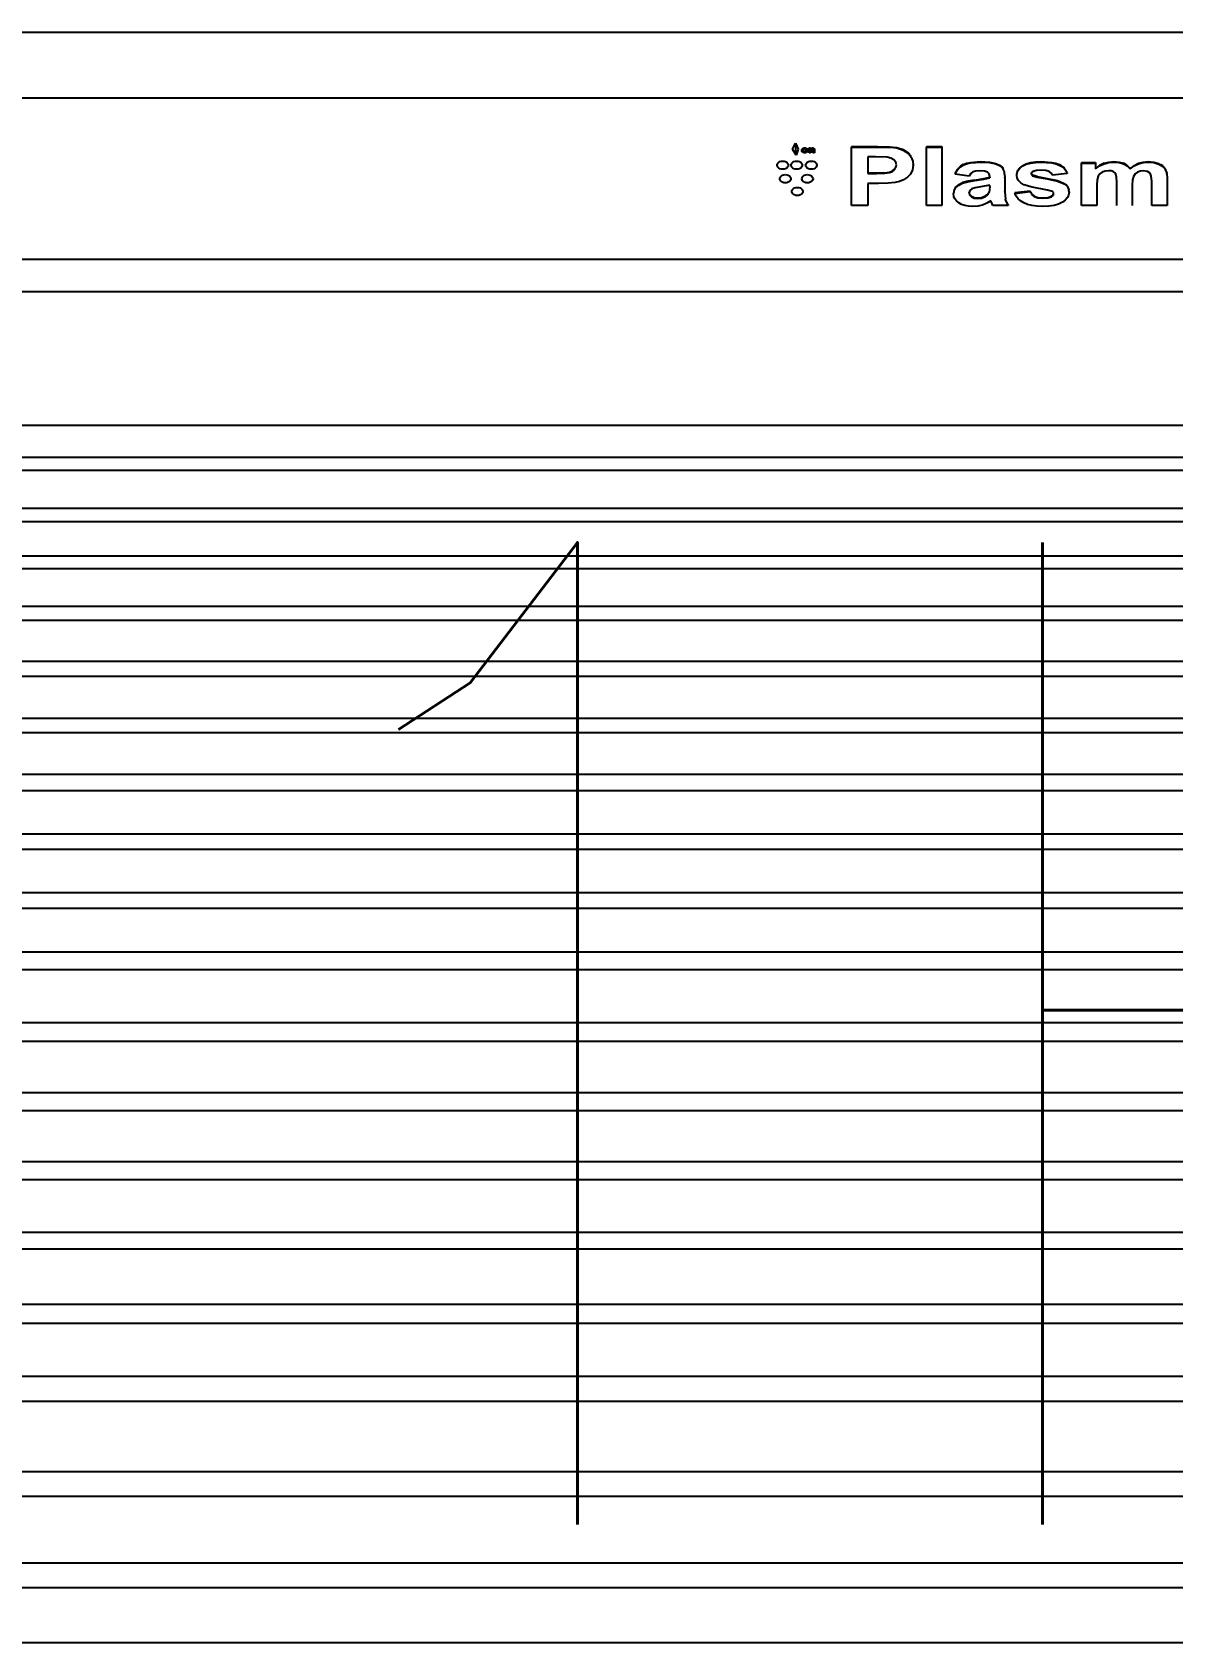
# Model space of a CAD drawing. Header units: inches. Extents: x 17074 to 430035, y 21644 to 175348.
# Drawn here: x 77281 to 77501.7, y 31572.7 to 31884.3 of the extents above; entities that cross this region are included whole.
import ezdxf

# ---------------------------------------------------------------- set-up
doc = ezdxf.new("R2010")
doc.units = ezdxf.units.IN
doc.header["$MEASUREMENT"] = 0
doc.layers.add('Edges', color=7, linetype='Continuous')
doc.styles.add('LAILA', font='romans.shx', dxfattribs={"width": 0.85})

# ---------------------------------------------------------------- blocks, each defined once
blk = doc.blocks.new('1.0HP AIR CONDITION')
at = {"layer": 'Edges'}
for p, q in [((-1478.9, 629.3), (409.01, 629.3)), ((-1478.9, 610.58), (409.01, 610.58)), ((-658.96, 595.96), (-658.14, 597.74)), ((-658.14, 597.74), (-657.37, 595.95)), ((-657.91, 594.27), (-658.14, 597.74)), ((-642.16, 596.76), (-634.73, 596.76)), ((-642.16, 596.76), (-642.16, 596.59)), ((-642.16, 596.59), (-634.73, 596.59)), ((-642.16, 579.96), (-642.16, 596.59)), ((-634.73, 596.76), (-631.25, 596.69)), ((-634.73, 596.59), (-631.25, 596.53)), ((-631.25, 596.69), (-629.23, 596.51)), ((-631.25, 596.53), (-629.23, 596.35)), ((-629.23, 596.51), (-627.42, 595.91)), ((-620.84, 596.76), (-616.44, 596.76)), ((-620.84, 596.76), (-620.84, 596.59)), ((-620.84, 596.59), (-616.44, 596.59)), ((-620.84, 579.96), (-620.84, 596.59)), ((-616.44, 596.76), (-616.44, 596.59)), ((-616.44, 596.59), (-616.44, 579.96)), ((-663.31, 591.74), (-663.15, 592.02)), ((-663.15, 592.02), (-662.9, 592.26)), ((-662.9, 592.26), (-662.56, 592.44)), ((-662.56, 592.44), (-662.18, 592.56)), ((-662.18, 592.56), (-661.76, 592.6)), ((-661.76, 592.6), (-661.35, 592.56)), ((-661.35, 592.56), (-660.96, 592.44)), ((-660.96, 592.44), (-660.63, 592.26)), ((-660.63, 592.26), (-660.37, 592.02)), ((-660.37, 592.02), (-660.21, 591.74)), ((-659.33, 591.74), (-659.17, 592.02)), ((-659.17, 592.02), (-658.91, 592.26)), ((-657.91, 594.27), (-658.96, 595.96)), ((-658.91, 592.26), (-658.58, 592.44)), ((-658.58, 592.44), (-658.19, 592.56)), ((-658.19, 592.56), (-657.78, 592.6)), ((-657.37, 595.95), (-657.91, 594.27)), ((-657.78, 592.6), (-657.36, 592.56)), ((-657.36, 592.56), (-656.98, 592.44)), ((-656.98, 592.44), (-656.65, 592.26)), ((-656.65, 592.26), (-656.39, 592.02)), ((-656.39, 592.02), (-656.23, 591.74)), ((-656.32, 595.67), (-656.29, 595.85)), ((-656.29, 595.46), (-656.32, 595.67)), ((-656.29, 595.85), (-656.21, 596.02)), ((-656.21, 595.28), (-656.29, 595.46)), ((-656.21, 596.02), (-656.08, 596.16)), ((-656.08, 595.13), (-656.21, 595.28)), ((-656.08, 596.16), (-655.9, 596.27)), ((-655.9, 595.03), (-656.08, 595.13)), ((-655.9, 596.27), (-655.7, 596.34)), ((-655.68, 594.97), (-655.9, 595.03)), ((-655.84, 595.83), (-655.87, 595.65)), ((-655.87, 595.65), (-655.84, 595.47)), ((-655.8, 595.9), (-655.84, 595.83)), ((-655.84, 595.47), (-655.8, 595.4)), ((-655.75, 595.96), (-655.8, 595.9)), ((-655.8, 595.4), (-655.75, 595.34)), ((-655.62, 596.04), (-655.75, 595.96)), ((-655.75, 595.34), (-655.62, 595.26)), ((-655.7, 596.34), (-655.46, 596.36)), ((-655.46, 594.95), (-655.68, 594.97)), ((-655.46, 596.07), (-655.62, 596.04)), ((-655.62, 595.26), (-655.46, 595.24)), ((-655.46, 596.36), (-655.28, 596.34)), ((-655.38, 596.06), (-655.46, 596.07)), ((-655.46, 595.24), (-655.38, 595.24)), ((-655.28, 594.96), (-655.46, 594.95)), ((-655.3, 596.04), (-655.38, 596.06)), ((-655.38, 595.24), (-655.3, 595.26)), ((-655.17, 595.96), (-655.3, 596.04)), ((-655.3, 595.26), (-655.17, 595.34)), ((-655.28, 596.34), (-655.12, 596.31)), ((-655.12, 595), (-655.28, 594.96)), ((-655.19, 591.74), (-655.03, 592.02)), ((-655.12, 595.9), (-655.17, 595.96)), ((-655.17, 595.34), (-655.12, 595.4)), ((-655.12, 596.31), (-654.97, 596.25)), ((-655.09, 595.83), (-655.12, 595.9)), ((-655.12, 595.4), (-655.09, 595.47)), ((-654.98, 595.06), (-655.12, 595)), ((-655.06, 595.65), (-655.09, 595.83)), ((-655.09, 595.47), (-655.06, 595.65)), ((-655.03, 592.02), (-654.78, 592.26)), ((-654.85, 595.15), (-654.98, 595.06)), ((-654.97, 596.25), (-654.85, 596.16)), ((-654.85, 596.16), (-654.74, 596.05)), ((-654.74, 595.25), (-654.85, 595.15)), ((-654.78, 592.26), (-654.45, 592.44)), ((-654.74, 596.05), (-654.66, 595.93)), ((-654.67, 595.37), (-654.74, 595.25)), ((-654.62, 595.51), (-654.67, 595.37)), ((-654.66, 595.93), (-654.62, 595.8)), ((-654.62, 595.8), (-654.6, 595.66)), ((-654.6, 595.66), (-654.62, 595.51)), ((-654.45, 592.44), (-654.06, 592.56)), ((-654.26, 594.98), (-654.26, 596.33)), ((-654.26, 596.33), (-653.86, 596.33)), ((-653.82, 594.98), (-654.26, 594.98)), ((-654.06, 592.56), (-653.64, 592.6)), ((-653.86, 596.33), (-653.86, 596.13)), ((-653.86, 596.13), (-653.74, 596.23)), ((-653.79, 595.9), (-653.82, 595.78)), ((-653.82, 595.78), (-653.82, 595.59)), ((-653.82, 595.59), (-653.82, 594.98)), ((-653.74, 595.97), (-653.79, 595.9)), ((-653.74, 596.23), (-653.61, 596.3)), ((-653.67, 596.03), (-653.74, 595.97)), ((-653.57, 596.07), (-653.67, 596.03)), ((-653.64, 592.6), (-653.23, 592.56)), ((-653.61, 596.3), (-653.47, 596.34)), ((-653.46, 596.08), (-653.57, 596.07)), ((-653.47, 596.34), (-653.31, 596.36)), ((-653.38, 596.07), (-653.46, 596.08)), ((-653.31, 596.05), (-653.38, 596.07)), ((-653.31, 596.36), (-653.17, 596.35)), ((-653.26, 596.01), (-653.31, 596.05)), ((-653.22, 595.95), (-653.26, 596.01)), ((-653.23, 592.56), (-652.84, 592.44)), ((-653.2, 595.85), (-653.22, 595.95)), ((-653.19, 595.67), (-653.2, 595.85)), ((-653.19, 594.98), (-653.19, 595.67)), ((-652.75, 594.98), (-653.19, 594.98)), ((-653.17, 596.35), (-653.04, 596.31)), ((-653.04, 596.31), (-652.94, 596.27)), ((-652.94, 596.27), (-652.86, 596.21)), ((-652.86, 596.21), (-652.81, 596.14)), ((-652.84, 592.44), (-652.51, 592.26)), ((-652.81, 596.14), (-652.77, 596.06)), ((-652.77, 596.06), (-652.75, 595.82)), ((-652.75, 595.82), (-652.75, 594.98)), ((-652.51, 592.26), (-652.26, 592.02)), ((-652.26, 592.02), (-652.1, 591.74)), ((-635.3, 593.78), (-637.53, 593.78)), ((-637.53, 593.78), (-637.53, 589.22)), ((-631.97, 593.67), (-635.3, 593.78)), ((-630.94, 593.41), (-631.97, 593.67)), ((-630.11, 592.93), (-630.94, 593.41)), ((-629.55, 592.26), (-630.11, 592.93)), ((-629.39, 591.51), (-629.55, 592.26)), ((-629.23, 596.35), (-627.42, 595.75)), ((-627.42, 595.91), (-625.93, 594.88)), ((-627.42, 595.75), (-625.93, 594.72)), ((-625.93, 594.88), (-625.35, 594.2)), ((-625.93, 594.88), (-625.93, 594.72)), ((-625.93, 594.72), (-625.35, 594.04)), ((-625.35, 594.2), (-625.35, 594.04)), ((-625.35, 594.04), (-624.94, 593.44)), ((-624.94, 593.44), (-624.94, 593.28)), ((-624.94, 593.28), (-624.69, 592.58)), ((-624.69, 592.58), (-624.69, 592.42)), ((-624.69, 592.42), (-624.6, 591.64)), ((-610.33, 591.6), (-609.41, 591.97)), ((-609.41, 591.97), (-608.29, 592.23)), ((-609.41, 591.81), (-608.29, 592.07)), ((-609.41, 591.97), (-609.41, 591.81)), ((-608.29, 592.23), (-605.45, 592.44)), ((-608.29, 592.07), (-605.45, 592.28)), ((-608.29, 592.23), (-608.29, 592.07)), ((-605.45, 592.44), (-602.89, 592.32)), ((-605.45, 592.28), (-602.89, 592.16)), ((-602.89, 592.32), (-601.08, 591.94)), ((-602.89, 592.16), (-601.08, 591.78)), ((-601.08, 591.94), (-601.08, 591.78)), ((-601.08, 591.94), (-599.85, 591.36)), ((-592.4, 591.84), (-591.2, 592.18)), ((-592.4, 591.68), (-591.2, 592.02)), ((-591.2, 592.18), (-589.76, 592.38)), ((-591.2, 592.02), (-589.76, 592.22)), ((-591.2, 592.18), (-591.2, 592.02)), ((-589.76, 592.38), (-588.09, 592.44)), ((-589.76, 592.38), (-589.76, 592.22)), ((-589.76, 592.22), (-588.09, 592.28)), ((-588.09, 592.44), (-585.12, 592.24)), ((-588.09, 592.28), (-585.12, 592.08)), ((-585.12, 592.24), (-583.96, 591.99)), ((-585.12, 592.08), (-583.96, 591.83)), ((-583.96, 591.99), (-583.02, 591.64)), ((-583.96, 591.99), (-583.96, 591.83)), ((-576.66, 592.17), (-572.61, 592.17)), ((-576.66, 592.17), (-576.66, 592.01)), ((-576.66, 592.01), (-572.61, 592.01)), ((-576.66, 579.96), (-576.66, 592.01)), ((-572.61, 592.17), (-572.61, 592.01)), ((-572.61, 592.01), (-572.61, 590.52)), ((-570.23, 591.96), (-571.47, 591.36)), ((-570.23, 591.96), (-568.89, 592.32)), ((-570.23, 591.8), (-568.89, 592.16)), ((-570.23, 591.96), (-570.23, 591.8)), ((-568.89, 592.32), (-567.44, 592.44)), ((-568.89, 592.32), (-568.89, 592.16)), ((-568.89, 592.16), (-567.44, 592.28)), ((-567.44, 592.44), (-565.95, 592.32)), ((-567.44, 592.44), (-567.44, 592.28)), ((-567.44, 592.28), (-565.95, 592.16)), ((-565.95, 592.32), (-564.67, 591.97)), ((-565.95, 592.32), (-565.95, 592.16)), ((-565.95, 592.16), (-564.67, 591.81)), ((-564.67, 591.97), (-564.67, 591.81)), ((-563.6, 591.37), (-564.67, 591.97)), ((-561.61, 591.37), (-560.39, 591.97)), ((-560.39, 591.97), (-559.08, 592.32)), ((-560.39, 591.81), (-559.08, 592.16)), ((-560.39, 591.97), (-560.39, 591.81)), ((-559.08, 592.32), (-557.68, 592.44)), ((-559.08, 592.32), (-559.08, 592.16)), ((-559.08, 592.16), (-557.68, 592.28)), ((-557.68, 592.44), (-555.99, 592.31)), ((-557.68, 592.44), (-557.68, 592.28)), ((-557.68, 592.28), (-555.99, 592.15)), ((-555.99, 592.31), (-554.59, 591.9)), ((-555.99, 592.31), (-555.99, 592.15)), ((-555.99, 592.15), (-554.59, 591.74)), ((-554.59, 591.9), (-554.59, 591.74)), ((-663.37, 591.43), (-663.33, 591.66)), ((-663.31, 591.13), (-663.37, 591.43)), ((-663.33, 591.66), (-663.31, 591.74)), ((-663.15, 590.85), (-663.31, 591.13)), ((-662.9, 590.61), (-663.15, 590.85)), ((-662.56, 590.43), (-662.9, 590.61)), ((-662.61, 587.57), (-662.56, 587.87)), ((-662.56, 587.27), (-662.61, 587.57)), ((-662.18, 590.31), (-662.56, 590.43)), ((-662.56, 587.87), (-662.4, 588.15)), ((-662.4, 588.15), (-662.15, 588.39)), ((-661.76, 590.27), (-662.18, 590.31)), ((-662.15, 588.39), (-661.81, 588.57)), ((-661.81, 588.57), (-661.43, 588.69)), ((-661.35, 590.31), (-661.76, 590.27)), ((-661.43, 588.69), (-661.01, 588.73)), ((-660.96, 590.43), (-661.35, 590.31)), ((-661.01, 588.73), (-660.6, 588.69)), ((-660.63, 590.61), (-660.96, 590.43)), ((-660.37, 590.85), (-660.63, 590.61)), ((-660.6, 588.69), (-660.21, 588.57)), ((-660.21, 591.13), (-660.37, 590.85)), ((-660.21, 591.74), (-660.2, 591.66)), ((-660.16, 591.43), (-660.21, 591.13)), ((-660.21, 588.57), (-659.88, 588.39)), ((-660.2, 591.66), (-660.16, 591.43)), ((-659.88, 588.39), (-659.62, 588.15)), ((-659.62, 588.15), (-659.46, 587.87)), ((-659.46, 587.87), (-659.41, 587.57)), ((-659.41, 587.57), (-659.46, 587.27)), ((-659.38, 591.43), (-659.34, 591.66)), ((-659.33, 591.13), (-659.38, 591.43)), ((-659.34, 591.66), (-659.33, 591.74)), ((-659.17, 590.85), (-659.33, 591.13)), ((-658.91, 590.61), (-659.17, 590.85)), ((-658.58, 590.43), (-658.91, 590.61)), ((-658.19, 590.31), (-658.58, 590.43)), ((-657.78, 590.27), (-658.19, 590.31)), ((-657.36, 590.31), (-657.78, 590.27)), ((-656.98, 590.43), (-657.36, 590.31)), ((-656.65, 590.61), (-656.98, 590.43)), ((-656.39, 590.85), (-656.65, 590.61)), ((-656.23, 591.13), (-656.39, 590.85)), ((-656.32, 587.57), (-656.27, 587.87)), ((-656.27, 587.27), (-656.32, 587.57)), ((-656.27, 587.87), (-656.11, 588.15)), ((-656.23, 591.74), (-656.22, 591.66)), ((-656.18, 591.43), (-656.23, 591.13)), ((-656.22, 591.66), (-656.18, 591.43)), ((-656.11, 588.15), (-655.85, 588.39)), ((-655.85, 588.39), (-655.52, 588.57)), ((-655.52, 588.57), (-655.14, 588.69)), ((-655.25, 591.43), (-655.21, 591.66)), ((-655.19, 591.13), (-655.25, 591.43)), ((-655.21, 591.66), (-655.19, 591.74)), ((-655.03, 590.85), (-655.19, 591.13)), ((-655.14, 588.69), (-654.72, 588.73)), ((-654.78, 590.61), (-655.03, 590.85)), ((-654.45, 590.43), (-654.78, 590.61)), ((-654.72, 588.73), (-654.31, 588.69)), ((-654.06, 590.31), (-654.45, 590.43)), ((-654.31, 588.69), (-653.92, 588.57)), ((-653.64, 590.27), (-654.06, 590.31)), ((-653.92, 588.57), (-653.59, 588.39)), ((-653.23, 590.31), (-653.64, 590.27)), ((-653.59, 588.39), (-653.33, 588.15)), ((-653.33, 588.15), (-653.17, 587.87)), ((-652.84, 590.43), (-653.23, 590.31)), ((-653.17, 587.87), (-653.12, 587.57)), ((-653.12, 587.57), (-653.17, 587.27)), ((-652.51, 590.61), (-652.84, 590.43)), ((-652.26, 590.85), (-652.51, 590.61)), ((-652.1, 591.13), (-652.26, 590.85)), ((-652.1, 591.74), (-652.08, 591.66)), ((-652.04, 591.43), (-652.1, 591.13)), ((-652.08, 591.66), (-652.04, 591.43)), ((-637.53, 589.22), (-635, 589.22)), ((-637.53, 589.22), (-637.53, 589.06)), ((-637.53, 589.06), (-635, 589.06)), ((-635, 589.22), (-632.72, 589.29)), ((-635, 589.06), (-632.72, 589.13)), ((-632.72, 589.29), (-631.34, 589.48)), ((-632.72, 589.13), (-631.34, 589.32)), ((-632.72, 589.29), (-632.72, 589.13)), ((-631.34, 589.48), (-630.52, 589.82)), ((-631.34, 589.32), (-630.52, 589.66)), ((-631.34, 589.48), (-631.34, 589.32)), ((-630.52, 589.82), (-629.89, 590.3)), ((-630.52, 589.66), (-629.89, 590.14)), ((-630.52, 589.82), (-630.52, 589.66)), ((-629.68, 590.63), (-629.89, 590.3)), ((-629.89, 590.3), (-629.89, 590.14)), ((-629.68, 590.63), (-629.5, 590.74)), ((-629.52, 590.87), (-629.46, 591.14)), ((-629.52, 590.87), (-629.5, 590.74)), ((-629.46, 591.14), (-629.39, 591.51)), ((-626.24, 587.97), (-627.32, 587.26)), ((-625.37, 588.9), (-626.24, 587.97)), ((-624.79, 590.07), (-625.37, 588.9)), ((-624.6, 591.48), (-624.79, 590.07)), ((-624.61, 591.57), (-624.6, 591.64)), ((-624.61, 591.57), (-624.6, 591.48)), ((-624.6, 591.48), (-624.6, 591.64)), ((-612.64, 589.02), (-611.86, 590.33)), ((-612.64, 589.02), (-612.64, 588.86)), ((-608.66, 588.33), (-612.64, 588.86)), ((-611.86, 590.33), (-611.73, 590.54)), ((-611.86, 590.33), (-611.73, 590.38)), ((-611.09, 591.13), (-611.73, 590.54)), ((-611.73, 590.38), (-611.09, 590.97)), ((-611.73, 590.54), (-611.73, 590.38)), ((-610.33, 591.6), (-611.09, 591.13)), ((-611.09, 590.97), (-610.33, 591.44)), ((-611.09, 591.13), (-611.09, 590.97)), ((-610.33, 591.44), (-609.41, 591.81)), ((-610.33, 591.6), (-610.33, 591.44)), ((-608.19, 589.05), (-608.66, 588.33)), ((-607.6, 589.51), (-608.19, 589.05)), ((-606.81, 589.76), (-607.6, 589.51)), ((-607.05, 587.2), (-604.44, 587.61)), ((-607.05, 587.04), (-604.44, 587.45)), ((-605.77, 589.84), (-606.81, 589.76)), ((-604.31, 589.75), (-605.77, 589.84)), ((-604.44, 587.61), (-602.78, 587.98)), ((-604.44, 587.45), (-602.78, 587.82)), ((-603.41, 589.45), (-604.31, 589.75)), ((-602.94, 588.93), (-603.41, 589.45)), ((-602.78, 588.14), (-602.94, 588.93)), ((-602.78, 587.98), (-602.78, 588.14)), ((-602.78, 587.98), (-602.78, 587.82)), ((-601.08, 591.78), (-599.85, 591.2)), ((-599.85, 591.36), (-599.85, 591.2)), ((-599.85, 591.36), (-599.05, 590.66)), ((-599.85, 591.2), (-599.05, 590.5)), ((-599.05, 590.66), (-599.05, 590.5)), ((-598.93, 590.34), (-599.05, 590.66)), ((-599.05, 590.5), (-598.93, 590.34)), ((-598.61, 589.55), (-598.93, 590.34)), ((-598.61, 589.39), (-598.61, 589.55)), ((-598.55, 588.85), (-598.61, 589.39)), ((-598.55, 588.85), (-598.49, 588.06)), ((-598.47, 587.78), (-598.51, 583.92)), ((-598.47, 587.78), (-598.49, 588.06)), ((-595.07, 588.74), (-595.05, 588.91)), ((-595.07, 588.58), (-595.07, 588.74)), ((-594.95, 587.76), (-595.07, 588.58)), ((-595.05, 588.91), (-594.97, 589.34)), ((-594.97, 589.5), (-594.65, 590.02)), ((-594.97, 589.5), (-594.97, 589.34)), ((-594.58, 587.04), (-594.95, 587.76)), ((-594.12, 590.81), (-594.65, 590.18)), ((-594.65, 590.02), (-594.12, 590.65)), ((-594.65, 590.18), (-594.65, 590.02)), ((-593.37, 591.38), (-594.12, 590.81)), ((-594.12, 590.65), (-593.37, 591.22)), ((-594.12, 590.81), (-594.12, 590.65)), ((-593.37, 591.38), (-592.4, 591.84)), ((-593.37, 591.22), (-592.4, 591.68)), ((-593.37, 591.38), (-593.37, 591.22)), ((-592.4, 591.84), (-592.4, 591.68)), ((-590.97, 589.07), (-590.99, 588.99)), ((-590.99, 588.99), (-590.91, 588.92)), ((-590.87, 589.35), (-590.97, 589.07)), ((-590.91, 588.92), (-590.97, 589.07)), ((-590.91, 588.92), (-590.88, 588.84)), ((-590.88, 588.84), (-590.88, 588.68)), ((-590.56, 588.57), (-590.88, 588.84)), ((-590.88, 588.68), (-590.56, 588.41)), ((-590.49, 589.64), (-590.87, 589.35)), ((-590.56, 588.57), (-590.56, 588.41)), ((-589.23, 588.19), (-590.56, 588.57)), ((-590.56, 588.41), (-589.23, 588.03)), ((-589.5, 589.9), (-590.49, 589.64)), ((-588.01, 589.99), (-589.5, 589.9)), ((-589.23, 588.19), (-586.45, 587.68)), ((-589.23, 588.03), (-586.45, 587.52)), ((-586.79, 589.9), (-588.01, 589.99)), ((-585.89, 589.62), (-586.79, 589.9)), ((-586.45, 587.68), (-583.47, 587.03)), ((-586.45, 587.52), (-583.47, 586.87)), ((-585.27, 589.16), (-585.89, 589.62)), ((-584.88, 588.54), (-585.27, 589.16)), ((-580.74, 589.09), (-584.88, 588.54)), ((-583.96, 591.83), (-583.02, 591.48)), ((-583.02, 591.64), (-583.02, 591.48)), ((-582.26, 591.19), (-583.02, 591.64)), ((-583.02, 591.48), (-582.26, 591.03)), ((-582.26, 591.19), (-582.26, 591.03)), ((-582.26, 591.19), (-581.62, 590.64)), ((-582.26, 591.03), (-581.62, 590.48)), ((-581.62, 590.64), (-581.62, 590.48)), ((-581.45, 590.37), (-581.62, 590.64)), ((-581.62, 590.48), (-581.45, 590.37)), ((-580.74, 589.25), (-581.45, 590.37)), ((-580.74, 589.25), (-580.74, 589.09)), ((-572.61, 590.36), (-571.47, 591.2)), ((-572.61, 590.52), (-572.39, 590.69)), ((-572.61, 590.52), (-572.61, 590.36)), ((-571.47, 591.36), (-572.39, 590.69)), ((-572.18, 587.3), (-572.27, 585.81)), ((-571.91, 588.3), (-572.18, 587.3)), ((-571.45, 588.96), (-571.91, 588.3)), ((-571.47, 591.2), (-570.23, 591.8)), ((-571.47, 591.36), (-571.47, 591.2)), ((-570.75, 589.45), (-571.45, 588.96)), ((-569.89, 589.74), (-570.75, 589.45)), ((-568.92, 589.84), (-569.89, 589.74)), ((-568.17, 589.78), (-568.92, 589.84)), ((-567.58, 589.59), (-568.17, 589.78)), ((-567.16, 589.28), (-567.58, 589.59)), ((-566.86, 588.83), (-567.16, 589.28)), ((-566.68, 588.01), (-566.86, 588.83)), ((-566.62, 586.56), (-566.68, 588.01)), ((-564.67, 591.81), (-563.6, 591.21)), ((-563.6, 591.37), (-563.6, 591.21)), ((-563.6, 591.37), (-562.75, 590.53)), ((-563.6, 591.21), (-562.75, 590.36)), ((-562.75, 590.36), (-561.61, 591.21)), ((-562.75, 590.53), (-562.51, 590.7)), ((-562.75, 590.53), (-562.75, 590.36)), ((-561.61, 591.37), (-562.51, 590.7)), ((-561.87, 588.24), (-562.14, 587.22)), ((-561.4, 588.93), (-561.87, 588.24)), ((-561.61, 591.21), (-560.39, 591.81)), ((-561.61, 591.37), (-561.61, 591.21)), ((-560.7, 589.43), (-561.4, 588.93)), ((-559.86, 589.74), (-560.7, 589.43)), ((-558.96, 589.84), (-559.86, 589.74)), ((-557.86, 589.67), (-558.96, 589.84)), ((-557.09, 589.16), (-557.86, 589.67)), ((-556.75, 588.32), (-557.09, 589.16)), ((-556.63, 586.85), (-556.75, 588.32)), ((-554.59, 591.74), (-553.48, 591.08)), ((-553.48, 591.24), (-554.17, 591.66)), ((-553.48, 591.24), (-553.48, 591.08)), ((-553.48, 591.24), (-552.7, 590.32)), ((-553.48, 591.08), (-552.7, 590.16)), ((-552.7, 590.32), (-552.7, 590.16)), ((-552.36, 589.31), (-552.7, 590.16)), ((-552.36, 589.31), (-552.36, 589.15)), ((-552.33, 588.98), (-552.36, 589.15)), ((-552.33, 588.98), (-552.24, 587.82)), ((-552.24, 587.82), (-552.24, 579.96)), ((-662.4, 586.99), (-662.56, 587.27)), ((-662.15, 586.74), (-662.4, 586.99)), ((-661.81, 586.56), (-662.15, 586.74)), ((-661.43, 586.44), (-661.81, 586.56)), ((-661.01, 586.4), (-661.43, 586.44)), ((-660.6, 586.44), (-661.01, 586.4)), ((-660.21, 586.56), (-660.6, 586.44)), ((-659.88, 586.74), (-660.21, 586.56)), ((-659.62, 586.99), (-659.88, 586.74)), ((-659.46, 587.27), (-659.62, 586.99)), ((-659.21, 583.96), (-659.16, 584.26)), ((-659.16, 583.66), (-659.21, 583.96)), ((-659.16, 584.26), (-659, 584.54)), ((-659, 583.38), (-659.16, 583.66)), ((-659, 584.54), (-658.74, 584.78)), ((-658.74, 583.14), (-659, 583.38)), ((-658.74, 584.78), (-658.41, 584.97)), ((-658.41, 582.95), (-658.74, 583.14)), ((-658.41, 584.97), (-658.02, 585.08)), ((-658.02, 582.84), (-658.41, 582.95)), ((-658.02, 585.08), (-657.61, 585.12)), ((-657.61, 582.8), (-658.02, 582.84)), ((-657.61, 585.12), (-657.2, 585.08)), ((-657.2, 582.84), (-657.61, 582.8)), ((-657.2, 585.08), (-656.81, 584.97)), ((-656.81, 582.95), (-657.2, 582.84)), ((-656.81, 584.97), (-656.48, 584.78)), ((-656.48, 583.14), (-656.81, 582.95)), ((-656.48, 584.78), (-656.22, 584.54)), ((-656.22, 583.38), (-656.48, 583.14)), ((-656.11, 586.99), (-656.27, 587.27)), ((-656.22, 584.54), (-656.06, 584.26)), ((-656.06, 583.66), (-656.22, 583.38)), ((-655.85, 586.74), (-656.11, 586.99)), ((-656.06, 584.26), (-656.01, 583.96)), ((-656.01, 583.96), (-656.06, 583.66)), ((-655.52, 586.56), (-655.85, 586.74)), ((-655.14, 586.44), (-655.52, 586.56)), ((-654.72, 586.4), (-655.14, 586.44)), ((-654.31, 586.44), (-654.72, 586.4)), ((-653.92, 586.56), (-654.31, 586.44)), ((-653.59, 586.74), (-653.92, 586.56)), ((-653.33, 586.99), (-653.59, 586.74)), ((-653.17, 587.27), (-653.33, 586.99)), ((-634.51, 586.23), (-637.53, 586.23)), ((-637.53, 586.23), (-637.53, 579.96)), ((-631.74, 586.29), (-634.51, 586.23)), ((-629.71, 586.47), (-631.74, 586.29)), ((-628.51, 586.77), (-629.71, 586.47)), ((-627.32, 587.26), (-628.51, 586.77)), ((-612.93, 584.38), (-613.1, 583.41)), ((-613.1, 583.31), (-613.1, 583.41)), ((-613.01, 582.51), (-613.1, 583.31)), ((-612.52, 585.07), (-612.93, 584.38)), ((-612.52, 585.07), (-612.43, 585.23)), ((-612.52, 585.07), (-612.43, 585.07)), ((-611.62, 585.94), (-612.43, 585.23)), ((-612.43, 585.07), (-611.62, 585.78)), ((-612.43, 585.23), (-612.43, 585.07)), ((-611.62, 585.94), (-610.54, 586.46)), ((-611.62, 585.78), (-610.54, 586.3)), ((-611.62, 585.94), (-611.62, 585.78)), ((-609.06, 586.86), (-610.54, 586.46)), ((-610.54, 586.3), (-609.06, 586.7)), ((-610.54, 586.46), (-610.54, 586.3)), ((-607.05, 587.2), (-609.06, 586.86)), ((-609.06, 586.7), (-607.05, 587.04)), ((-609.06, 586.86), (-609.06, 586.7)), ((-608.68, 583.65), (-608.71, 583.58)), ((-608.71, 583.58), (-608.64, 583.52)), ((-608.49, 584.2), (-608.68, 583.65)), ((-608.64, 583.52), (-608.68, 583.65)), ((-608.64, 583.52), (-608.53, 583.12)), ((-608.02, 582.58), (-608.53, 583.12)), ((-608.53, 583.12), (-608.53, 582.95)), ((-608.53, 582.95), (-608.02, 582.42)), ((-607.85, 584.7), (-608.49, 584.2)), ((-606.97, 584.98), (-607.85, 584.7)), ((-605.45, 585.26), (-606.97, 584.98)), ((-602.78, 585.75), (-605.45, 585.26)), ((-604, 582.66), (-603.34, 583.14)), ((-604, 582.5), (-603.34, 582.98)), ((-603.06, 583.56), (-603.34, 583.14)), ((-603.34, 583.14), (-603.34, 582.98)), ((-603.06, 583.56), (-602.95, 583.72)), ((-603.06, 583.56), (-602.95, 583.56)), ((-602.78, 585.27), (-602.95, 583.72)), ((-602.95, 583.56), (-602.95, 583.72)), ((-602.78, 585.27), (-602.78, 585.75)), ((-598.49, 583.83), (-598.51, 583.92)), ((-598.49, 583.83), (-598.3, 581.74)), ((-591.28, 584.05), (-595.68, 583.56)), ((-595.68, 583.4), (-591.28, 583.89)), ((-595.68, 583.56), (-595.68, 583.4)), ((-595.29, 582.59), (-595.68, 583.4)), ((-593.97, 586.41), (-594.58, 587.04)), ((-593.1, 585.87), (-593.97, 586.41)), ((-590.71, 585.13), (-593.1, 585.87)), ((-591.28, 584.05), (-591.28, 583.89)), ((-591.07, 583.66), (-591.28, 584.05)), ((-591.28, 583.89), (-591.07, 583.66)), ((-591.07, 583.66), (-590.85, 583.23)), ((-590.85, 583.23), (-590.13, 582.63)), ((-590.85, 583.23), (-590.85, 583.07)), ((-590.85, 583.07), (-590.13, 582.47)), ((-586.37, 584.32), (-590.71, 585.13)), ((-584.9, 583.9), (-586.37, 584.32)), ((-585.16, 582.6), (-584.73, 582.98)), ((-585.16, 582.44), (-584.73, 582.82)), ((-584.66, 583.63), (-584.9, 583.9)), ((-584.73, 582.98), (-584.58, 583.3)), ((-584.73, 582.98), (-584.73, 582.82)), ((-584.58, 583.3), (-584.66, 583.63)), ((-583.47, 587.03), (-581.55, 586.26)), ((-583.47, 586.87), (-581.55, 586.1)), ((-581.55, 586.26), (-580.95, 585.79)), ((-581.55, 586.26), (-581.55, 586.1)), ((-581.55, 586.1), (-580.95, 585.63)), ((-580.95, 585.79), (-580.95, 585.63)), ((-580.77, 585.55), (-580.95, 585.63)), ((-580.77, 585.55), (-580.52, 585.24)), ((-580.3, 582.93), (-580.65, 582.19)), ((-580.52, 585.24), (-580.52, 585.08)), ((-580.44, 585.05), (-580.52, 585.08)), ((-580.26, 584.61), (-580.44, 585.05)), ((-580.18, 583.75), (-580.3, 582.93)), ((-580.26, 584.61), (-580.26, 584.44)), ((-580.22, 584.23), (-580.26, 584.44)), ((-580.18, 583.89), (-580.22, 584.23)), ((-580.19, 583.82), (-580.18, 583.89)), ((-580.19, 583.82), (-580.18, 583.75)), ((-580.18, 583.75), (-580.18, 583.89)), ((-572.27, 585.81), (-572.27, 579.96)), ((-566.62, 579.96), (-566.62, 586.56)), ((-562.14, 587.22), (-562.23, 585.75)), ((-562.23, 585.75), (-562.23, 579.96)), ((-556.63, 579.96), (-556.63, 586.85)), ((-637.53, 579.96), (-642.16, 579.96)), ((-616.44, 579.96), (-620.84, 579.96)), ((-612.73, 581.84), (-613.01, 582.51)), ((-612.27, 581.24), (-612.73, 581.84)), ((-611.62, 580.7), (-612.27, 581.24)), ((-610.81, 580.25), (-611.62, 580.7)), ((-609.87, 579.94), (-610.81, 580.25)), ((-608.79, 579.75), (-609.87, 579.94)), ((-607.58, 579.69), (-608.79, 579.75)), ((-608.02, 582.58), (-607.24, 582.22)), ((-608.02, 582.58), (-608.02, 582.42)), ((-608.02, 582.42), (-607.24, 582.06)), ((-606.17, 579.79), (-607.58, 579.69)), ((-607.24, 582.22), (-606.27, 582.09)), ((-607.24, 582.22), (-607.24, 582.06)), ((-607.24, 582.06), (-606.27, 581.93)), ((-606.27, 582.09), (-605.11, 582.24)), ((-606.27, 582.09), (-606.27, 581.93)), ((-606.27, 581.93), (-605.11, 582.08)), ((-604.84, 580.08), (-606.17, 579.79)), ((-605.11, 582.24), (-604, 582.66)), ((-605.11, 582.08), (-604, 582.5)), ((-605.11, 582.24), (-605.11, 582.08)), ((-603.6, 580.58), (-604.84, 580.08)), ((-604, 582.66), (-604, 582.5)), ((-602.44, 581.28), (-603.6, 580.58)), ((-602.28, 580.9), (-602.44, 581.28)), ((-601.86, 579.96), (-602.28, 580.9)), ((-597.51, 579.96), (-601.86, 579.96)), ((-598.3, 581.58), (-598.3, 581.74)), ((-597.51, 580.12), (-598.3, 581.58)), ((-597.51, 580.12), (-597.51, 579.96)), ((-594.73, 581.86), (-595.29, 582.59)), ((-594, 581.23), (-594.73, 581.86)), ((-593.1, 580.69), (-594, 581.23)), ((-592.02, 580.25), (-593.1, 580.69)), ((-590.77, 579.94), (-592.02, 580.25)), ((-589.33, 579.75), (-590.77, 579.94)), ((-590.13, 582.63), (-589.1, 582.27)), ((-590.13, 582.63), (-590.13, 582.47)), ((-590.13, 582.47), (-589.1, 582.11)), ((-587.73, 579.69), (-589.33, 579.75)), ((-589.1, 582.27), (-587.73, 582.15)), ((-589.1, 582.27), (-589.1, 582.11)), ((-589.1, 582.11), (-587.73, 581.99)), ((-587.73, 582.15), (-586.23, 582.26)), ((-587.73, 582.15), (-587.73, 581.99)), ((-587.73, 581.99), (-586.23, 582.1)), ((-585.97, 579.76), (-587.73, 579.69)), ((-586.23, 582.26), (-585.16, 582.6)), ((-586.23, 582.1), (-585.16, 582.44)), ((-586.23, 582.26), (-586.23, 582.1)), ((-584.45, 579.98), (-585.97, 579.76)), ((-585.16, 582.6), (-585.16, 582.44)), ((-583.15, 580.36), (-584.45, 579.98)), ((-582.08, 580.88), (-583.15, 580.36)), ((-581.25, 581.5), (-582.08, 580.88)), ((-580.65, 582.19), (-581.25, 581.5)), ((-572.27, 579.96), (-576.66, 579.96)), ((-552.24, 579.96), (-556.63, 579.96)), ((-1478.9, 564.61), (409.01, 564.61)), ((409.01, 555.32), (-1478.9, 555.32)), ((409.01, 517.29), (-1478.9, 517.29)), ((409.01, 508.18), (-1478.9, 508.18)), ((409.01, 504.48), (-1478.9, 504.48)), ((409.01, 493.67), (-1478.9, 493.67)), ((409.01, 489.83), (-1478.9, 489.83)), ((409.01, 480.01), (-1478.9, 480.01)), ((409.01, 476.45), (-1478.9, 476.45)), ((409.01, 465.67), (-1478.9, 465.67)), ((409.01, 461.74), (-1478.9, 461.74)), ((409.01, 450.06), (-1478.9, 450.06)), ((409.01, 445.73), (-1478.9, 445.73)), ((409.01, 433.8), (-1478.9, 433.8)), ((409.01, 429.72), (-1478.9, 429.72)), ((409.01, 417.85), (-1478.9, 417.85)), ((409.01, 413.17), (-1478.9, 413.17)), ((409.01, 400.89), (-1478.9, 400.89)), ((409.01, 396.52), (-1478.9, 396.52)), ((409.01, 384.11), (-1478.9, 384.11)), ((409.01, 379.7), (-1478.9, 379.7)), ((409.01, 367.23), (-1478.9, 367.23)), ((409.01, 362.23), (-1478.9, 362.23)), ((409.01, 347.12), (-1478.9, 347.12)), ((409.01, 341.78), (-1478.9, 341.78)), ((409.01, 327.16), (-1478.9, 327.16)), ((409.01, 322.01), (-1478.9, 322.01)), ((409.01, 307.53), (-1478.9, 307.53)), ((409.01, 302.38), (-1478.9, 302.38)), ((409.01, 287.34), (-1478.9, 287.34)), ((409.01, 282.62), (-1478.9, 282.62)), ((409.01, 266.91), (-1478.9, 266.91)), ((409.01, 261.48), (-1478.9, 261.48)), ((409.01, 246.39), (-1478.9, 246.39)), ((409.01, 239.24), (-1478.9, 239.24)), ((409.01, 219.24), (-1478.9, 219.24)), ((409.01, 212.2), (-1478.9, 212.2)), ((409.01, 193.14), (-1478.9, 193.14)), ((409.01, 186.12), (-1478.9, 186.12)), ((409.01, 170.49), (-1478.9, 170.49))]:
    blk.add_line(p, q, dxfattribs=at)
at = {"insert": (-832.36, 483.96), "char_height": 279.727, "width": 2738.7848, "attachment_point": 1, "style": 'LAILA'}
blk.add_mtext('1HP', dxfattribs=at)

msp = doc.modelspace()

# ---------------------------------------------------------------- block references
at = {"xscale": 0.6790501703158356, "yscale": 0.6790501703158356, "zscale": 0.6790501703158356}
msp.add_blockref('1.0HP AIR CONDITION', (77875.56, 31456.93), dxfattribs=at)

doc.saveas('drawing.dxf')
